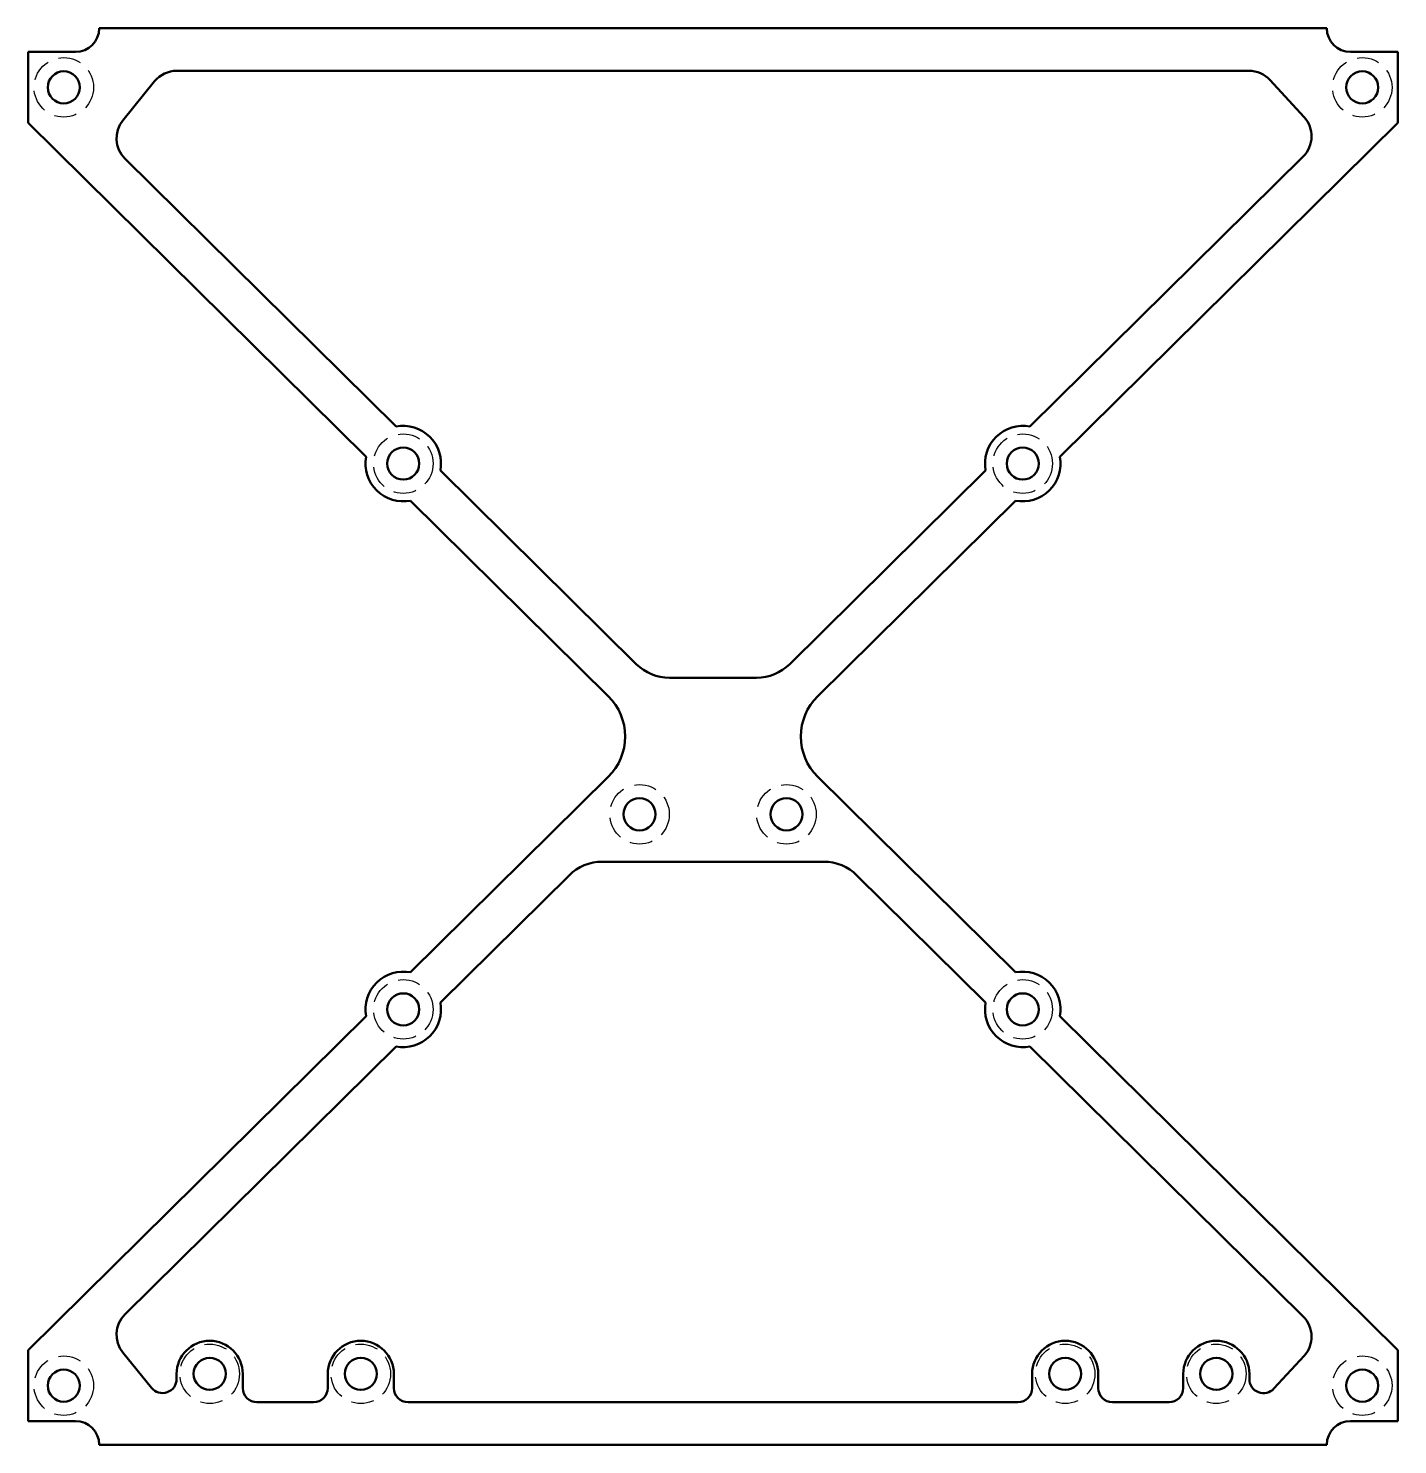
# Model space of a CAD drawing. Header units: millimetres. Extents: x 142 to 288, y 73 to 224.
import ezdxf

# ---------------------------------------------------------------- set-up
doc = ezdxf.new("R2010")
doc.units = ezdxf.units.MM
doc.header["$LTSCALE"] = 0.75
doc.linetypes.add('HIDDEN2', pattern=[4.7625, 3.175, -1.5875])
doc.layers.add('숨김', color=7, linetype='HIDDEN2', lineweight=25)
doc.layers.add('표시', color=7, linetype='Continuous', lineweight=50)

msp = doc.modelspace()

# ---------------------------------------------------------------- linework, layer by layer
at = {"layer": '숨김'}
for centre in [(146.25, 217.248725, -1), (283.75, 217.248725, -1), (182.20248, 177.401118, -1), (247.797397, 177.401118, -1), (207.22125, 140.26125, -1), (222.77875, 140.26125, -1), (182.20248, 119.599004, -1), (247.797397, 119.599004, -1), (161.706744, 81, -1), (177.706744, 81, -1), (252.293256, 81, -1), (268.293256, 81, -1), (146.25, 79.751275, -1), (283.75, 79.751275, -1)]:
    msp.add_circle(centre, 3.15, dxfattribs=at)
at = {"layer": '표시', "extrusion": (-1e-16, -1, 0)}
for p, q in [((150, 223.500001, 1), (280, 223.500001, 1)), ((147.5, 221.000001, 1), (142.5, 221.000001, 1)), ((142.5, 221.000001, 1), (142.5, 213.5, 1)), ((287.5, 221.000001, 1), (282.5, 221.000001, 1)), ((287.5, 213.5, 1), (287.5, 221.000001, 1)), ((152.50776, 213.737233, 1), (155.87705, 217.890114, 1)), ((158.206744, 219.000001, 1), (271.761483, 219.000001, 1)), ((273.968852, 218.031631, 1), (277.590409, 214.096804, 1)), ((142.5, 213.5, 1), (178.268858, 178.126797, 1)), ((251.731039, 178.126695, 1), (287.5, 213.5, 1)), ((181.433093, 181.326426, 1), (152.727964, 209.714035, 1)), ((277.492529, 209.932089, 1), (248.566886, 181.326406, 1)), ((206.877109, 156.163858, 1), (186.136103, 176.675438, 1)), ((243.863793, 176.675335, 1), (223.122891, 156.163858, 1)), ((182.971868, 173.47581, 1), (203.913148, 152.76617, 1)), ((226.086852, 152.76617, 1), (247.028112, 173.47579, 1)), ((219.607075, 154.719, 1), (210.392925, 154.719, 1)), ((203.913148, 144.23383, 1), (182.97197, 123.524292, 1)), ((247.028009, 123.524312, 1), (226.086852, 144.23383, 1)), ((203.270641, 135.2375, 1), (226.729359, 135.2375, 1)), ((186.136122, 120.324582, 1), (199.754824, 133.792642, 1)), ((230.245176, 133.792642, 1), (243.863774, 120.324684, 1)), ((178.268877, 118.873221, 1), (142.5, 83.5, 1)), ((287.5, 83.5, 1), (251.73102, 118.873324, 1)), ((152.727964, 87.285966, 1), (181.433195, 115.673676, 1)), ((248.566785, 115.673696, 1), (277.492529, 87.067912, 1)), ((142.5, 83.5, 1), (142.5, 75.999999, 1)), ((155.541897, 79.522986, 1), (152.50776, 83.262768, 1)), ((277.590409, 82.903197, 1), (274.396941, 79.433489, 1)), ((287.5, 75.999999, 1), (287.5, 83.5, 1)), ((158.206744, 81, 1), (158.206744, 80.468043, 1)), ((165.206744, 81, 1), (165.206744, 79.5, 1)), ((174.206744, 81, 1), (174.206744, 79.5, 1)), ((181.206744, 81, 1), (181.206744, 79.5, 1)), ((248.793256, 81, 1), (248.793256, 79.5, 1)), ((255.793256, 81, 1), (255.793256, 79.5, 1)), ((264.793256, 81, 1), (264.793256, 79.5, 1)), ((271.793256, 81, 1), (271.793256, 80.449304, 1)), ((172.706744, 78, 1), (166.706744, 78, 1)), ((247.293256, 78, 1), (182.706744, 78, 1)), ((263.293256, 78, 1), (257.293256, 78, 1)), ((142.5, 75.999999, 1), (147.5, 75.999999, 1)), ((282.5, 75.999999, 1), (287.5, 75.999999, 1)), ((280, 73.499999, 1), (150, 73.499999, 1))]:
    msp.add_line(p, q, dxfattribs=at)
at = {"layer": '표시', "extrusion": (-1e-16, 0, -1)}
for centre in [(-146.25, 217.248725, -1), (-283.75, 217.248725, -1), (-182.20248, 177.401118, -1), (-247.797397, 177.401118, -1), (-207.22125, 140.26125, -1), (-222.77875, 140.26125, -1), (-182.20248, 119.599004, -1), (-247.797397, 119.599004, -1), (-161.706744, 81, -1), (-177.706744, 81, -1), (-252.293256, 81, -1), (-268.293256, 81, -1), (-146.25, 79.751275, -1), (-283.75, 79.751275, -1)]:
    msp.add_circle(centre, 1.7, dxfattribs=at)
at = {"layer": '표시'}
for centre, radius, start, end in [((147.5, 223.500001, 1), 2.5, 270, 0), ((282.5, 223.500001, 1), 2.5, 180, 270), ((182.20248, 177.401118, 1), 4, 349.547521, 101.089771), ((247.797397, 177.401118, 1), 4, 78.908736, 190.453971), ((182.20248, 177.401118, 1), 4, 169.547521, 281.089771), ((247.797397, 177.401118, 1), 4, 258.911721, 10.450986), ((210.392925, 159.719, 1), 5, 225.318646, 270), ((219.607075, 159.719, 1), 5, 270, 314.681354), ((203.270641, 130.2375, 1), 5, 90, 134.681354), ((226.729359, 130.2375, 1), 5, 45.318646, 90), ((182.20248, 119.599004, 1), 4, 78.908727, 190.45398), ((247.797397, 119.599004, 1), 4, 349.547513, 101.08978), ((182.20248, 119.599004, 1), 4, 258.911713, 10.450995), ((247.797397, 119.599004, 1), 4, 169.547513, 281.08978), ((161.706744, 81, 1), 3.5, 0, 180), ((177.706744, 81, 1), 3.5, 0, 180), ((252.293256, 81, 1), 3.5, 0, 180), ((268.293256, 81, 1), 3.5, 0, 180), ((156.706744, 80.468043, 1), 1.5, 219.052897, 0), ((273.293256, 80.449304, 1), 1.5, 180, 317.373992), ((166.706744, 79.5, 1), 1.5, 180, 270), ((172.706744, 79.5, 1), 1.5, 270, 0), ((182.706744, 79.5, 1), 1.5, 180, 270), ((247.293256, 79.5, 1), 1.5, 270, 0), ((257.293256, 79.5, 1), 1.5, 180, 270), ((263.293256, 79.5, 1), 1.5, 270, 0), ((147.5, 73.499999, 1), 2.5, 360, 90), ((282.5, 73.499999, 1), 2.5, 90, 180)]:
    msp.add_arc(centre, radius, start, end, dxfattribs=at)
at = {"layer": '표시', "extrusion": (-1e-16, 0, -1)}
for centre, radius, start, end in [((-158.206744, 216.000001, -1), 3, 39.052897, 90), ((-271.761483, 216.000001, -1), 3, 90, 137.373992), ((-154.837454, 211.84712, -1), 3, 314.681354, 39.052897), ((-275.383039, 212.065174, -1), 3, 137.373992, 225.318646), ((-199.694168, 148.5, -1), 6, 134.681354, 225.318646), ((-230.305832, 148.5, -1), 6, 314.681354, 45.318646), ((-154.837454, 85.152881, -1), 3, 320.947103, 45.318646), ((-275.383039, 84.934827, -1), 3, 134.681354, 222.626008)]:
    msp.add_arc(centre, radius, start, end, dxfattribs=at)

doc.saveas('drawing.dxf')
